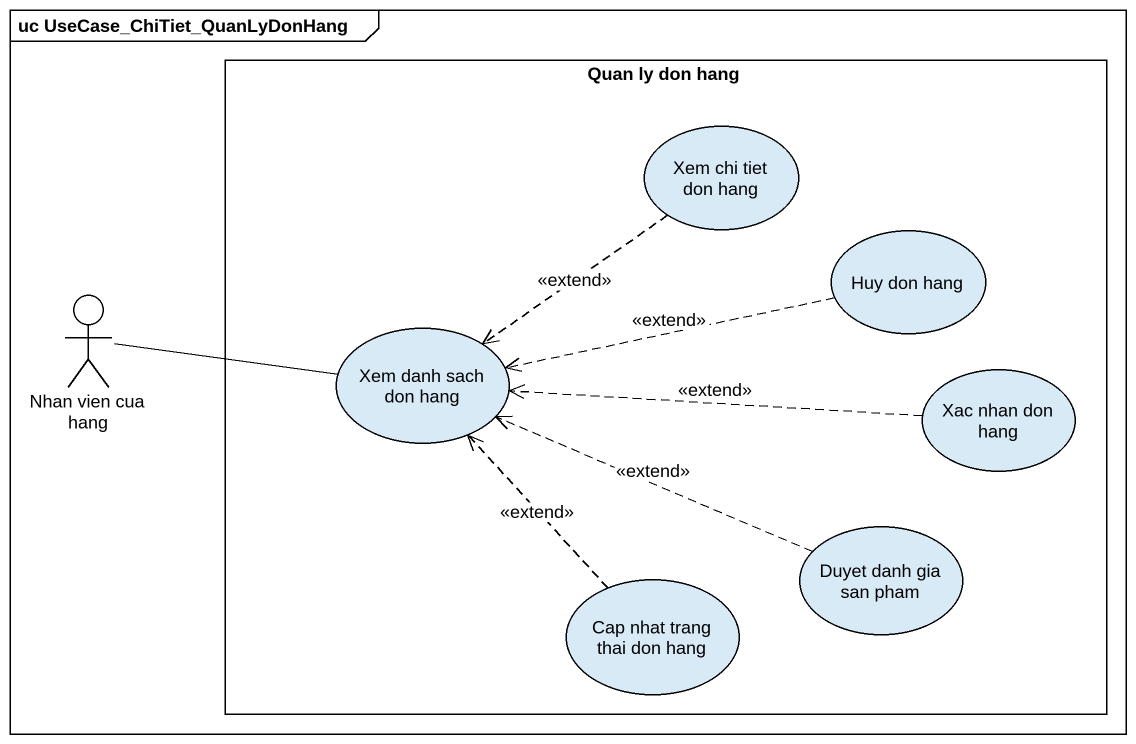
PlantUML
@startuml
mainframe uc UseCase_ChiTiet_QuanLyDonHang
rectangle "Quan ly don hang" as Quan_ly_don_hang {
  usecase "Xem chi tiet don hang" as Xem_chi_tiet_don_hang
  usecase "Huy don hang" as Huy_don_hang
  usecase "Xem danh sach don hang" as Xem_danh_sach_don_hang
  usecase "Xac nhan don hang" as Xac_nhan_don_hang
  usecase "Duyet danh gia san pham" as Duyet_danh_gia_san_pham
  usecase "Cap nhat trang thai don hang" as Cap_nhat_trang_thai_don_hang
}
actor "Nhan vien cua hang" as Nhan_vien_cua_hang
Xem_chi_tiet_don_hang ..> Xem_danh_sach_don_hang : <<extend>>
Huy_don_hang .left.> Xem_danh_sach_don_hang : <<extend>>
Nhan_vien_cua_hang -right- Xem_danh_sach_don_hang
Xac_nhan_don_hang .left.> Xem_danh_sach_don_hang : <<extend>>
Duyet_danh_gia_san_pham .left.> Xem_danh_sach_don_hang : <<extend>>
Cap_nhat_trang_thai_don_hang .up.> Xem_danh_sach_don_hang : <<extend>>
@enduml
